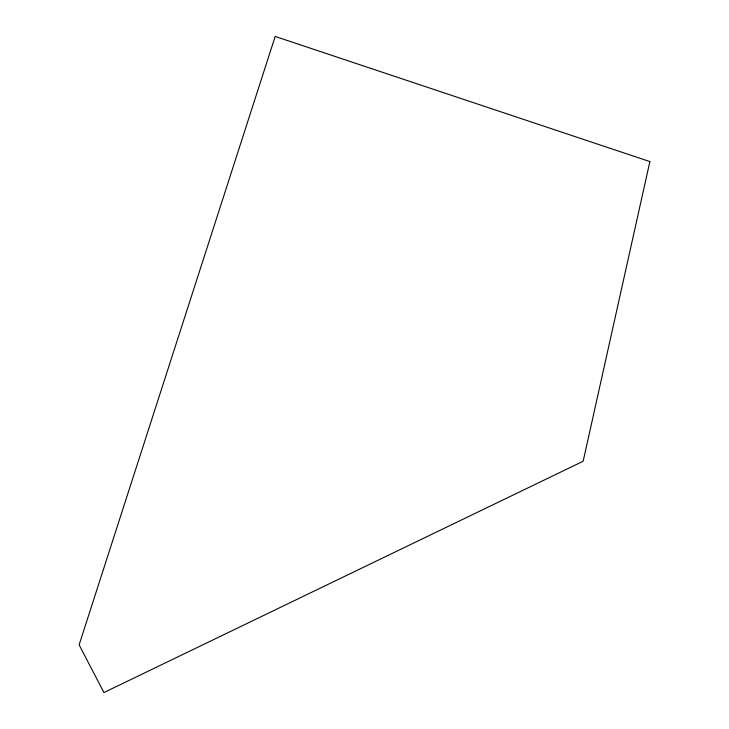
<?xml version="1.0" encoding="UTF-8"?>
<svg xmlns="http://www.w3.org/2000/svg" width="729" height="729" viewBox="0 0 729 729"><rect width="100%" height="100%" fill="white"/><g stroke="black" fill="none" stroke-linecap="round" stroke-linejoin="round"><path stroke-width="1.09" d="M649.876 161.583L583.154 461.247L103.928 692.55L79.124 644.846L275.179 36.45L649.876 161.583"/></g></svg>
